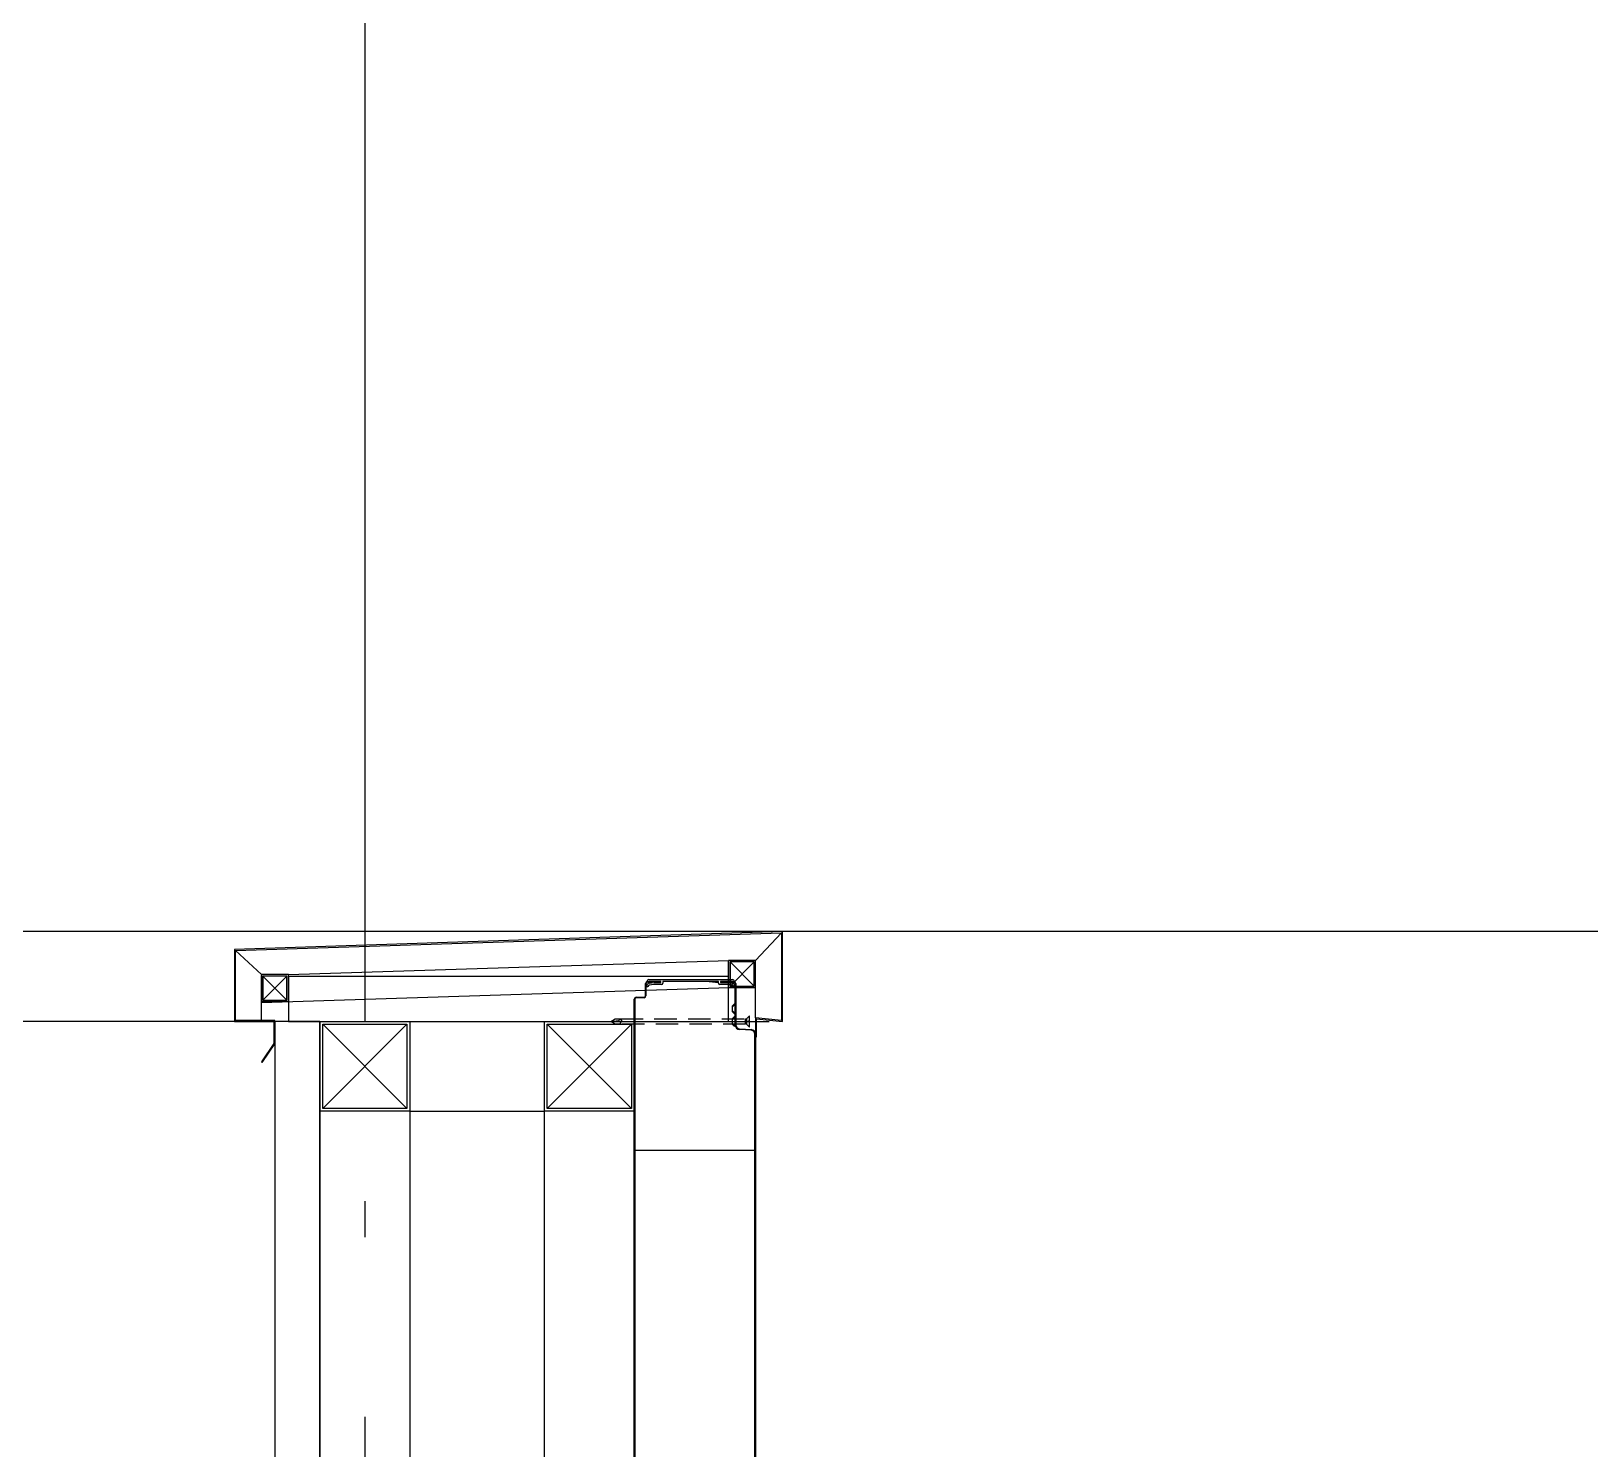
# Model space of a CAD drawing. Header units: millimetres. Extents: x 0 to 268175, y 0 to 74250.
# Drawn here: x 105959 to 107694, y 26220 to 27798 of the extents above; entities that cross this region are included whole.
import ezdxf

# ---------------------------------------------------------------- set-up
doc = ezdxf.new("R2010")
doc.units = ezdxf.units.MM
doc.header["$LTSCALE"] = 200
doc.linetypes.add('CEN-GAUN', pattern=[32.2, 30, -1, 0.2, -1])
doc.linetypes.add('HIDDEN', pattern=[0.375, 0.25, -0.125])
for name, color, linetype in [('1 CEN', 15, 'CEN-GAUN'), ('8ELE', 8, 'Continuous'), ('BA', 9, 'Continuous')]:
    doc.layers.add(name, color=color, linetype=linetype)

msp = doc.modelspace()

# ---------------------------------------------------------------- linework, layer by layer
at = {"layer": '1 CEN'}
for p, q in [((106329.9, 32695.7), (106329.9, 15535.7)), ((108359.9, 26795.7), (59849.9, 26795.7))]:
    msp.add_line(p, q, dxfattribs=at)
at = {"layer": '8ELE'}
for p, q in [((106794.9, 26795.7), (62864.9, 26795.7)), ((106249.9, 26695.7), (63474.9, 26695.7))]:
    msp.add_line(p, q, dxfattribs=at)
at = {"layer": 'BA'}
for p, q in [((106794.9, 26795.7), (106184.9, 26775.7)), ((106186.1, 26774.5), (106793.7, 26794.4)), ((106764.9, 26763.5), (106793.7, 26794.4)), ((106793.7, 26794.4), (106793.7, 26696.9)), ((106794.9, 26695.7), (106794.9, 26795.7)), ((106184.9, 26775.7), (106184.9, 26695.7)), ((106214.9, 26747.8), (106186.1, 26774.5)), ((106186.1, 26696.9), (106186.1, 26774.5)), ((106244.9, 26747.8), (106734.9, 26763.5)), ((106734.9, 26745.7), (106734.9, 26763.5)), ((106764.9, 26763.5), (106734.9, 26763.5)), ((106734.9, 26763.5), (106734.9, 26733.5)), ((106736.5, 26761.9), (106763.3, 26735.1)), ((106763.3, 26761.9), (106736.5, 26735.1)), ((106763.3, 26761.9), (106736.5, 26761.9)), ((106736.5, 26761.9), (106736.5, 26735.1)), ((106763.3, 26735.1), (106763.3, 26761.9)), ((106764.9, 26699.7), (106764.9, 26763.5)), ((106764.9, 26733.5), (106764.9, 26763.5)), ((106244.9, 26747.8), (106214.9, 26747.8)), ((106214.9, 26747.8), (106214.9, 26717.8)), ((106214.9, 26696.9), (106214.9, 26746.7)), ((106216.5, 26746.2), (106243.3, 26719.4)), ((106243.3, 26746.2), (106216.5, 26719.4)), ((106243.3, 26746.2), (106216.5, 26746.2)), ((106216.5, 26746.2), (106216.5, 26719.4)), ((106243.3, 26719.4), (106243.3, 26746.2)), ((106244.9, 26745.7), (106244.9, 26747.8)), ((106244.9, 26717.8), (106244.9, 26747.8)), ((106734.9, 26745.7), (106244.9, 26745.7)), ((106244.9, 26745.7), (106244.9, 26695.7)), ((106644, 26740.1), (106644, 26740.2)), ((106644, 26740.1), (106644, 26740.2)), ((106646, 26740.2), (106644.4, 26739.8)), ((106646, 26740.2), (106644.4, 26739.8)), ((106646, 26742.2), (106697.6, 26742.2)), ((106646, 26742.2), (106697.6, 26742.2)), ((106659.1, 26740.2), (106646, 26740.2)), ((106659.1, 26740.2), (106646, 26740.2)), ((106646.6, 26738.2), (106651.5, 26738.9)), ((106646.6, 26738.2), (106651.5, 26738.9)), ((106651.5, 26736.9), (106646.6, 26736.2)), ((106651.5, 26736.9), (106646.6, 26736.2)), ((106651.5, 26738.9), (106659.1, 26738.9)), ((106651.5, 26738.9), (106659.1, 26738.9)), ((106660.1, 26736.9), (106651.5, 26736.9)), ((106660.1, 26736.9), (106651.5, 26736.9)), ((106659.6, 26739.4), (106659.6, 26739.7)), ((106659.6, 26739.4), (106659.6, 26739.7)), ((106661.6, 26739.7), (106661.6, 26738.4)), ((106661.6, 26739.7), (106661.6, 26738.4)), ((106697.6, 26740.2), (106662.1, 26740.2)), ((106697.6, 26740.2), (106662.1, 26740.2)), ((106697.6, 26742.2), (106739.3, 26742.2)), ((106697.6, 26742.2), (106739.3, 26742.2)), ((106723.2, 26740.2), (106697.6, 26740.2)), ((106723.2, 26740.2), (106697.6, 26740.2)), ((106723.7, 26738.8), (106709.8, 26740.2)), ((106723.7, 26738.4), (106723.7, 26739.7)), ((106723.7, 26738.4), (106723.7, 26739.7)), ((106733.8, 26736.9), (106725.2, 26736.9)), ((106733.8, 26736.9), (106725.2, 26736.9)), ((106725.7, 26739.7), (106725.7, 26739.4)), ((106725.7, 26739.7), (106725.7, 26739.4)), ((106739.3, 26740.2), (106726.2, 26740.2)), ((106739.3, 26740.2), (106726.2, 26740.2)), ((106726.2, 26738.9), (106733.8, 26738.9)), ((106726.2, 26738.9), (106733.8, 26738.9)), ((106733.8, 26738.9), (106738.8, 26738.2)), ((106733.8, 26738.9), (106738.8, 26738.2)), ((106738.8, 26736.2), (106733.8, 26736.9)), ((106738.8, 26736.2), (106733.8, 26736.9)), ((106734.9, 26695.7), (106734.9, 26745.7)), ((106740.9, 26739.8), (106739.3, 26740.2)), ((106740.9, 26739.8), (106739.3, 26740.2)), ((106742.1, 26737.1), (106741, 26737.2)), ((106741.3, 26740.2), (106741.3, 26740.1)), ((106741.3, 26740.2), (106741.3, 26740.1)), ((106214.9, 26716.8), (106735.4, 26733.5)), ((106216.5, 26719.4), (106243.3, 26719.4)), ((106643.6, 26734.7), (106643.6, 26735.2)), ((106643.6, 26734.7), (106643.6, 26735.2)), ((106643.6, 26734.5), (106643.6, 26734.7)), ((106643.6, 26734.5), (106643.6, 26734.7)), ((106644.8, 26734.2), (106643.9, 26734.2)), ((106644.8, 26734.2), (106643.9, 26734.2)), ((106645.1, 26734.7), (106645.1, 26734.5)), ((106645.1, 26734.7), (106645.1, 26734.5)), ((106734.9, 26733.5), (106764.9, 26733.5)), ((106736.5, 26735.1), (106763.3, 26735.1)), ((106740.3, 26734.5), (106740.3, 26734.7)), ((106740.3, 26734.5), (106740.3, 26734.7)), ((106741.5, 26734.2), (106740.6, 26734.2)), ((106741.5, 26734.2), (106740.6, 26734.2)), ((106741.8, 26735.2), (106741.8, 26734.7)), ((106741.8, 26735.2), (106741.8, 26734.7)), ((106741.8, 26734.7), (106742.1, 26734.8)), ((106741.8, 26734.7), (106741.8, 26734.5)), ((106741.8, 26734.7), (106741.8, 26734.5)), ((106214.9, 26717.8), (106244.9, 26717.8)), ((106184.9, 26695.7), (106228.7, 26695.7)), ((106229.9, 26696.9), (106186.1, 26696.9)), ((106228.7, 26695.7), (106228.7, 26671.1)), ((106229.9, 26670.7), (106229.9, 26696.9)), ((106244.9, 26695.7), (106734.9, 26695.7)), ((106279.9, 26695.7), (106279.9, 24695.7)), ((106279.9, 26595.7), (106279.9, 26695.7)), ((106279.9, 26695.7), (106379.9, 26695.7)), ((106283.1, 26598.9), (106376.7, 26692.5)), ((106283.1, 26692.5), (106376.7, 26598.9)), ((106283.1, 26598.9), (106283.1, 26692.5)), ((106283.1, 26692.5), (106376.7, 26692.5)), ((106376.7, 26692.5), (106376.7, 26598.9)), ((106379.9, 26695.7), (106379.9, 24695.7)), ((106379.9, 26695.7), (106379.9, 26595.7)), ((106529.9, 20905.7), (106529.9, 26695.7)), ((106529.9, 26595.7), (106529.9, 26695.7)), ((106529.9, 26695.7), (106629.9, 26695.7)), ((106533.1, 26598.9), (106626.7, 26692.5)), ((106533.1, 26692.5), (106626.7, 26598.9)), ((106533.1, 26598.9), (106533.1, 26692.5)), ((106533.1, 26692.5), (106626.7, 26692.5)), ((106626.7, 26692.5), (106626.7, 26598.9)), ((106629.9, 26695.7), (106779.9, 26695.7)), ((106629.9, 26695.7), (106629.9, 26595.7)), ((106793.7, 26696.9), (106764.9, 26699.7)), ((106764.9, 26699.7), (106764.9, 26678.5)), ((106766.1, 26678.5), (106766.1, 26698.5)), ((106766.1, 26698.5), (106794.9, 26695.7)), ((106228.7, 26671.1), (106214.8, 26650.7)), ((106215.8, 26650), (106229.9, 26670.7)), ((106764.9, 26678.5), (106766.1, 26678.5)), ((106214.8, 26650.7), (106215.8, 26650)), ((106376.7, 26598.9), (106283.1, 26598.9)), ((106626.7, 26598.9), (106533.1, 26598.9)), ((106379.9, 26595.7), (106279.9, 26595.7)), ((106379.9, 26595.7), (106529.9, 26595.7)), ((106629.9, 26595.7), (106529.9, 26595.7))]:
    msp.add_line(p, q, dxfattribs=at)
at = {"layer": 'BA', "ltscale": 3}
for p, q in [((106642.4, 26724.1), (106642.4, 26737.8)), ((106642.9, 26737.8), (106642.9, 26724.1)), ((106644.4, 26739.8), (106649.4, 26739.8)), ((106649.4, 26739.3), (106644.4, 26739.3)), ((106649.4, 26739.8), (106649.4, 26739.8)), ((106649.4, 26739.8), (106649.4, 26739.3)), ((106735.9, 26739), (106735.9, 26739.8)), ((106735.9, 26739.8), (106740.9, 26739.8)), ((106740.9, 26739), (106735.9, 26739)), ((106742.1, 26691.9), (106742.1, 26737.8)), ((106742.9, 26737.8), (106742.9, 26691.9)), ((106629.9, 26303.8), (106629.9, 26720.6)), ((106630.4, 26720.6), (106630.4, 26303.8)), ((106631.9, 26722.6), (106640.9, 26722.6)), ((106640.9, 26722.1), (106631.9, 26722.1)), ((106229.9, 26695.7), (106229.9, 24795.7)), ((106279.9, 26695.7), (106229.9, 26695.7)), ((106279.9, 24795.7), (106279.9, 26695.7)), ((106747.1, 26687.5), (106760.2, 26686.6)), ((106760.1, 26685.8), (106747.1, 26686.7)), ((106764.1, 26251.2), (106764.1, 26681.6)), ((106764.9, 26681.6), (106764.9, 26251.2)), ((106630.4, 26552.6), (106764.9, 26552.6)), ((106629.9, 25725.8), (106629.9, 26303.8)), ((106630.4, 26303.8), (106630.4, 25725.8)), ((106764.1, 25711.9), (106764.1, 26251.2)), ((106764.9, 26251.2), (106764.9, 25711.9))]:
    msp.add_line(p, q, dxfattribs=at)
at = {"layer": 'BA', "color": 3}
msp.add_line((106735.9, 26739), (106735.9, 26739), dxfattribs=at)
at = {"layer": 'BA', "linetype": 'HIDDEN', "ltscale": 0.5}
for p, q in [((106742.1, 26716.1), (106738.7, 26712.7)), ((106738.7, 26712.7), (106738.7, 26706.7)), ((106742.1, 26703.3), (106738.7, 26706.7)), ((106742.1, 26702.1), (106738.7, 26698.7)), ((106742.1, 26714.9), (106739.1, 26711.9)), ((106742.1, 26704.4), (106739.1, 26707.4)), ((106757.9, 26701.7), (106754.9, 26698.7)), ((106758.3, 26701.7), (106757.9, 26701.7)), ((106758.3, 26696.3), (106758.3, 26701.7)), ((106603.7, 26695.7), (106608.7, 26698.7)), ((106603.7, 26695.7), (106612.7, 26696.7)), ((106608.7, 26692.7), (106603.7, 26695.7)), ((106608.7, 26698.7), (106614.7, 26698.7)), ((106613.7, 26692.7), (106608.7, 26692.7)), ((106612.7, 26696.7), (106614.7, 26698.7)), ((106615.7, 26696.7), (106613.7, 26692.7)), ((106753.7, 26692.7), (106613.7, 26692.7)), ((106614.7, 26698.7), (106753.7, 26698.7)), ((106614.7, 26698.7), (106615.7, 26696.7)), ((106738.7, 26698.7), (106738.7, 26692.7)), ((106741.3, 26690.1), (106738.7, 26692.7)), ((106742.1, 26700.9), (106739.1, 26697.9)), ((106742.1, 26690.4), (106739.1, 26693.4)), ((106753.7, 26692.7), (106753.7, 26698.7)), ((106754.9, 26698.7), (106754.9, 26692.7)), ((106754.9, 26692.7), (106757.9, 26689.7)), ((106756.9, 26695.1), (106756.9, 26696.3)), ((106756.9, 26696.3), (106758.3, 26696.3)), ((106758.3, 26695.1), (106756.9, 26695.1)), ((106757.9, 26689.7), (106758.3, 26689.7)), ((106758.3, 26689.7), (106758.3, 26695.1))]:
    msp.add_line(p, q, dxfattribs=at)
at = {"layer": 'BA', "ltscale": 3}
for centre, radius, start, end in [((106644.4, 26737.8), 2, 90, 180), ((106644.4, 26737.8), 1.5, 90, 180), ((106740.9, 26737.8), 2, 0, 90), ((106740.9, 26737.8), 1.2, 0, 90), ((106631.9, 26720.6), 2, 90, 180), ((106631.9, 26720.6), 1.5, 90, 180), ((106640.9, 26724.1), 2, 270, 0), ((106640.9, 26724.1), 1.5, 270, 0), ((106747.4, 26691.9), 5.3, 180, 266.3192), ((106747.4, 26691.9), 4.5, 180, 266.3192), ((106759.9, 26681.6), 4.2, 0, 87.062), ((106759.9, 26681.6), 5, 0, 87)]:
    msp.add_arc(centre, radius, start, end, dxfattribs=at)
at = {"layer": 'BA'}
for centre, radius, start, end in [((106646.6, 26735.2), 3, 90, 180), ((106646.6, 26735.2), 3, 90, 180), ((106646, 26740.2), 2, 90, 180), ((106646, 26740.2), 2, 90, 180), ((106644.3, 26740.1), 0.3, 180, 284.0362), ((106644.3, 26740.1), 0.3, 180, 284.0362), ((106646.6, 26734.7), 1.5, 90, 180), ((106646.6, 26734.7), 1.5, 90, 180), ((106659.1, 26739.7), 0.5, 0, 90), ((106659.1, 26739.7), 0.5, 0, 90), ((106659.1, 26739.4), 0.5, 270, 0), ((106659.1, 26739.4), 0.5, 270, 0), ((106660.1, 26738.4), 1.5, 270, 0), ((106660.1, 26738.4), 1.5, 270, 0), ((106662.1, 26739.7), 0.5, 90, 180), ((106662.1, 26739.7), 0.5, 90, 180), ((106723.2, 26739.7), 0.5, 0, 90), ((106723.2, 26739.7), 0.5, 0, 90), ((106725.2, 26738.4), 1.5, 180, 270), ((106725.2, 26738.4), 1.5, 180, 270), ((106726.2, 26739.7), 0.5, 90, 180), ((106726.2, 26739.7), 0.5, 90, 180), ((106726.2, 26739.4), 0.5, 180, 270), ((106726.2, 26739.4), 0.5, 180, 270), ((106738.8, 26735.2), 3, 0, 90), ((106738.8, 26735.2), 3, 0, 90), ((106738.8, 26734.7), 1.5, 0, 90), ((106738.8, 26734.7), 1.5, 0, 90), ((106739.3, 26740.2), 2, 0, 90), ((106739.3, 26740.2), 2, 0, 90), ((106741, 26740.1), 0.3, 255.9638, 0), ((106741, 26740.1), 0.3, 255.9638, 0), ((106643.9, 26734.5), 0.3, 180, 270), ((106643.9, 26734.5), 0.3, 180, 270), ((106644.8, 26734.5), 0.3, 270, 0), ((106644.8, 26734.5), 0.3, 270, 0), ((106740.6, 26734.5), 0.3, 180, 270), ((106740.6, 26734.5), 0.3, 180, 270), ((106741.5, 26734.5), 0.3, 270, 0), ((106741.5, 26734.5), 0.3, 270, 0)]:
    msp.add_arc(centre, radius, start, end, dxfattribs=at)
at = {"layer": 'BA', "linetype": 'HIDDEN', "ltscale": 0.5}
for centre, start, end in [((106754.3, 26698.9), 199.4712, 340.5288), ((106754.3, 26692.5), 19.4712, 160.5288)]:
    msp.add_arc(centre, 0.6, start, end, dxfattribs=at)

doc.saveas('drawing.dxf')
